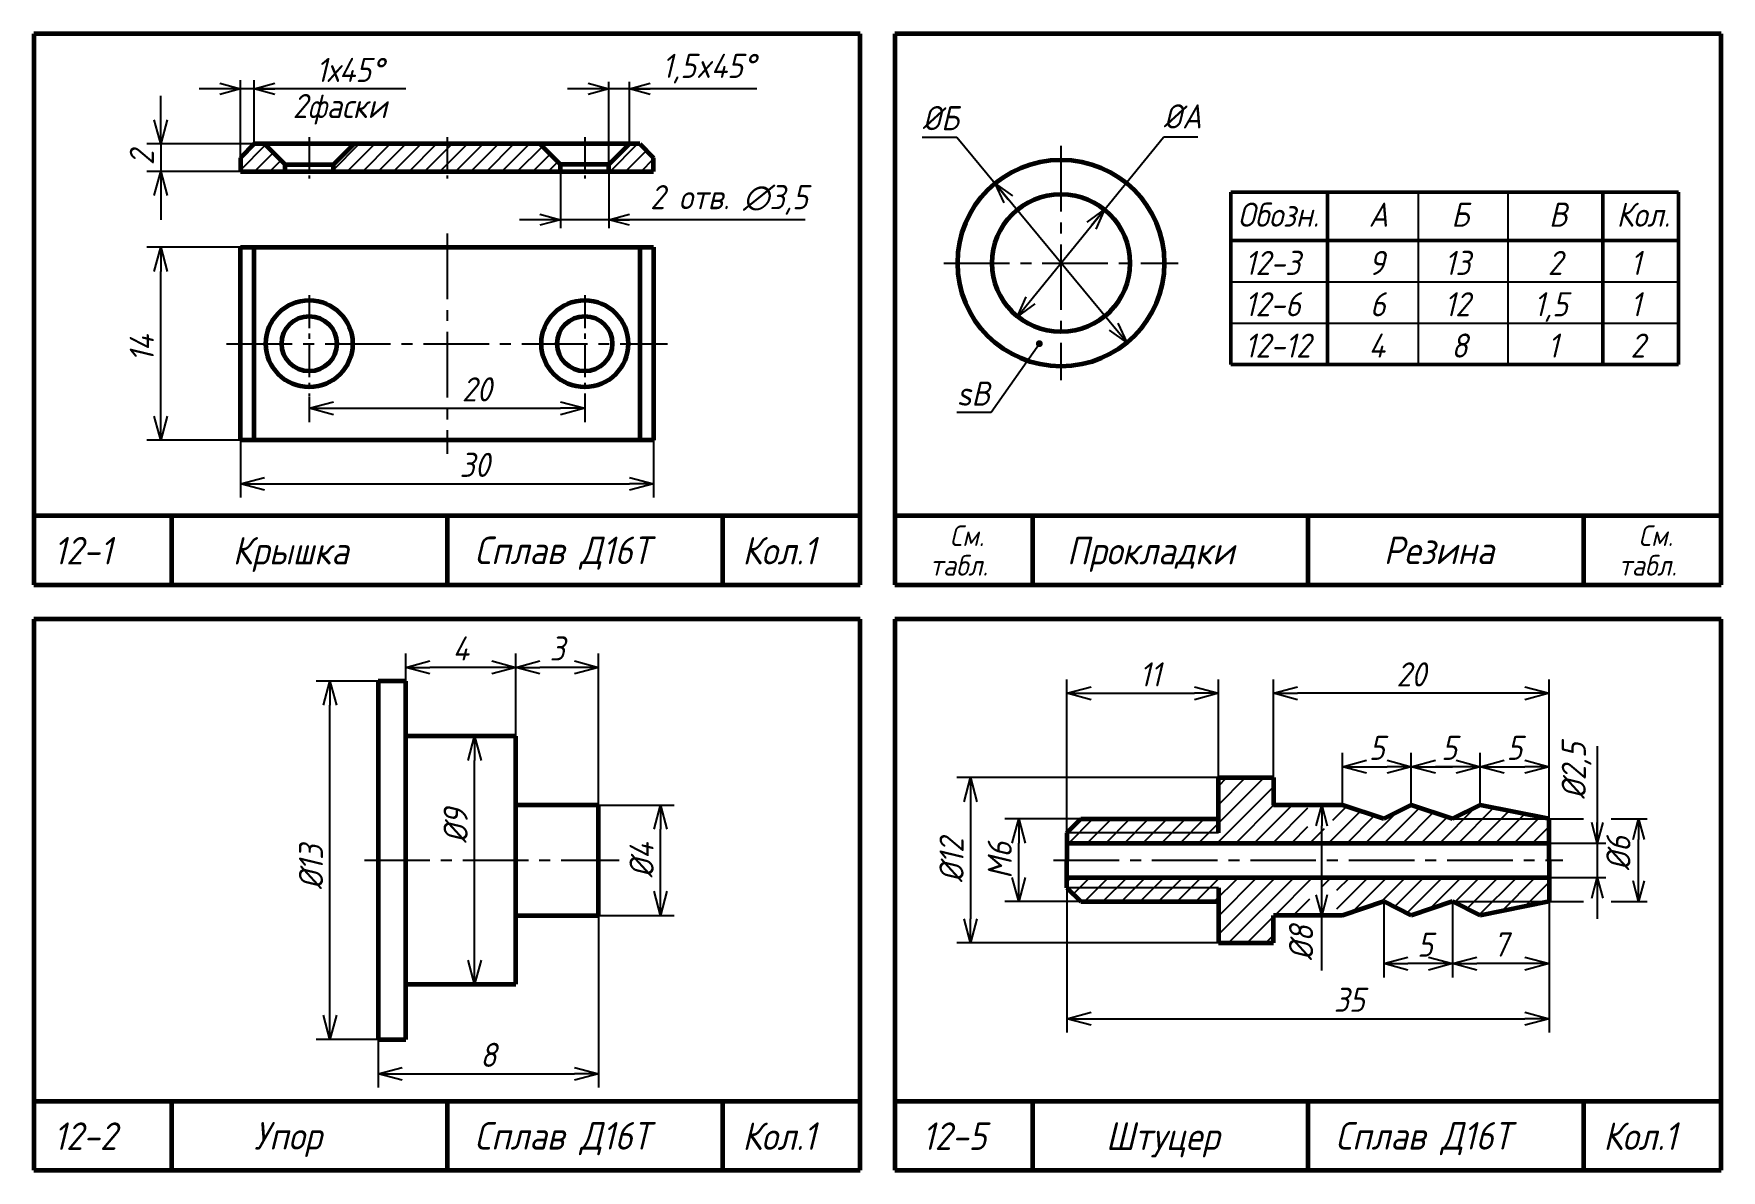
# Model space of a CAD drawing. Header units: millimetres. Extents: x -255 to 513, y 132 to 472.
# Drawn here: x -255 to -10, y 307 to 472 of the extents above; entities that cross this region are included whole.
import ezdxf

# ---------------------------------------------------------------- set-up
doc = ezdxf.new("R2010")
doc.units = ezdxf.units.MM
doc.header["$LTSCALE"] = 0.5
doc.linetypes.add('CENTER2', pattern=[28.575, 19.05, -3.175, 3.175, -3.175])
doc.linetypes.add('осевая2', pattern=[28.575, 19.05, -3.175, 3.175, -3.175])
doc.layers.get('Defpoints').update_dxf_attribs({"color": 5})
doc.styles.get("Standard").update_dxf_attribs({"font": 'isocpeui.ttf', "width": 0.9})
doc.dimstyles.new('Standart 1', dxfattribs={"dimtxt": 3.5, "dimasz": 3.5, "dimexe": 2, "dimexo": 0, "dimgap": 1, "dimtad": 1, "dimtoh": 1, "dimdec": 0, "dimtxsty": 'Standard', "dimblk": 'OPEN30', "dimcen": 2.5, "dimadec": 0, "dimazin": 0, "dimtfac": 1, "dimtdec": 0, "dimtmove": 0, "dimatfit": 3, "dimldrblk": 'DOTSMALL', "dimfxl": 0, "dimarcsym": 0})

# ---------------------------------------------------------------- blocks, each defined once
blk = doc.blocks.new('_Open30')
at = {"color": 0, "linetype": 'ByBlock', "lineweight": -2}
for p, q in [((-1, 0.268), (0, 0)), ((0, 0), (-1, -0.268)), ((0, 0), (-1, 0))]:
    blk.add_line(p, q, dxfattribs=at)
blk = doc.blocks.new('*D71')
at = {"color": 0, "lineweight": -2}
for p, q in [((-215, 419.29), (-215, 415.62)), ((-175, 419.36), (-175, 415.62)), ((-211.5, 417.62), (-178.5, 417.62))]:
    blk.add_line(p, q, dxfattribs=at)
at = {"layer": 'Defpoints', "color": 0}
for p in [(-215, 419.29), (-175, 419.36), (-175, 417.62)]:
    blk.add_point(p, dxfattribs=at)
at = {"color": 0, "lineweight": -2, "xscale": 3.5, "yscale": 3.5, "zscale": 3.5, "rotation": 180}
blk.add_blockref('_Open30', (-215, 417.62), dxfattribs=at)
at = {"color": 0, "lineweight": -2, "xscale": 3.5, "yscale": 3.5, "zscale": 3.5}
blk.add_blockref('_Open30', (-175, 417.62), dxfattribs=at)
at = {"color": 0, "lineweight": -3, "insert": (-190.68, 420.37), "char_height": 3.5, "attachment_point": 5}
blk.add_mtext('20', dxfattribs=at)
blk = doc.blocks.new('_DotSmall')
at = {"color": 0, "linetype": 'ByBlock', "const_width": 0.5}
blk.add_lwpolyline([(-0.0625, 0, 1), (0.0625, 0, 1)], format="xyb", close=True, dxfattribs=at)
blk = doc.blocks.new('*D72')
at = {"color": 0, "lineweight": -2}
for p, q in [((-225, 441), (-238.56, 441)), ((-236.56, 416.5), (-236.56, 437.5)), ((-225, 413), (-238.56, 413))]:
    blk.add_line(p, q, dxfattribs=at)
at = {"layer": 'Defpoints', "color": 0}
for p in [(-236.56, 441), (-225, 441), (-225, 413)]:
    blk.add_point(p, dxfattribs=at)
at = {"color": 0, "lineweight": -2, "xscale": 3.5, "yscale": 3.5, "zscale": 3.5}
for p, rotation in [((-236.56, 441), 90), ((-236.56, 413), 270)]:
    blk.add_blockref('_Open30', p, dxfattribs=dict(at, rotation=rotation))
at = {"color": 0, "lineweight": -3, "insert": (-239.31, 426.32), "char_height": 3.5, "attachment_point": 5, "rotation": 90}
blk.add_mtext('14', dxfattribs=at)
blk = doc.blocks.new('*D73')
at = {"color": 0, "lineweight": -2}
for p, q in [((-236.56, 459.5), (-236.56, 463)), ((-223, 456), (-238.56, 456)), ((-236.56, 456), (-236.56, 452)), ((-225, 452), (-238.56, 452)), ((-236.56, 448.5), (-236.56, 445))]:
    blk.add_line(p, q, dxfattribs=at)
at = {"layer": 'Defpoints', "color": 0}
for p in [(-223, 456), (-236.56, 452), (-225, 452)]:
    blk.add_point(p, dxfattribs=at)
at = {"color": 0, "lineweight": -2, "xscale": 3.5, "yscale": 3.5, "zscale": 3.5}
for p, rotation in [((-236.56, 456), 270), ((-236.56, 452), 90)]:
    blk.add_blockref('_Open30', p, dxfattribs=dict(at, rotation=rotation))
at = {"color": 0, "lineweight": -3, "insert": (-239.31, 454), "char_height": 3.5, "attachment_point": 5, "rotation": 90}
blk.add_mtext('2', dxfattribs=at)
blk = doc.blocks.new('*D74')
at = {"color": 0, "lineweight": -2}
for p, q in [((-225, 413), (-225, 404.66)), ((-165, 413), (-165, 404.66)), ((-221.5, 406.66), (-168.5, 406.66))]:
    blk.add_line(p, q, dxfattribs=at)
at = {"layer": 'Defpoints', "color": 0}
for p in [(-225, 413), (-165, 413), (-165, 406.66)]:
    blk.add_point(p, dxfattribs=at)
at = {"color": 0, "lineweight": -2, "xscale": 3.5, "yscale": 3.5, "zscale": 3.5, "rotation": 180}
blk.add_blockref('_Open30', (-225, 406.66), dxfattribs=at)
at = {"color": 0, "lineweight": -2, "xscale": 3.5, "yscale": 3.5, "zscale": 3.5}
blk.add_blockref('_Open30', (-165, 406.66), dxfattribs=at)
at = {"color": 0, "lineweight": -3, "insert": (-190.99, 409.41), "char_height": 3.5, "attachment_point": 5}
blk.add_mtext('30', dxfattribs=at)
blk = doc.blocks.new('*D75')
at = {"color": 0, "lineweight": -2}
for p, q in [((-59, 346), (-59, 335)), ((-49, 346), (-49, 335)), ((-52.5, 337), (-55.5, 337))]:
    blk.add_line(p, q, dxfattribs=at)
at = {"layer": 'Defpoints', "color": 0}
for p in [(-59, 346), (-49, 346), (-59, 337)]:
    blk.add_point(p, dxfattribs=at)
at = {"color": 0, "lineweight": -2, "xscale": 3.5, "yscale": 3.5, "zscale": 3.5, "rotation": 180}
blk.add_blockref('_Open30', (-59, 337), dxfattribs=at)
at = {"color": 0, "lineweight": -2, "xscale": 3.5, "yscale": 3.5, "zscale": 3.5}
blk.add_blockref('_Open30', (-49, 337), dxfattribs=at)
at = {"color": 0, "lineweight": -3, "insert": (-53, 339.75), "char_height": 3.5, "attachment_point": 5}
blk.add_mtext('5', dxfattribs=at)
blk = doc.blocks.new('*D76')
at = {"color": 0, "lineweight": -2}
for p, q in [((-65, 360), (-65, 367.58)), ((-55, 360), (-55, 367.58)), ((-61.5, 365.58), (-58.5, 365.58))]:
    blk.add_line(p, q, dxfattribs=at)
at = {"layer": 'Defpoints', "color": 0}
for p in [(-55, 365.58), (-65, 360), (-55, 360)]:
    blk.add_point(p, dxfattribs=at)
at = {"color": 0, "lineweight": -2, "xscale": 3.5, "yscale": 3.5, "zscale": 3.5, "rotation": 180}
blk.add_blockref('_Open30', (-65, 365.58), dxfattribs=at)
at = {"color": 0, "lineweight": -2, "xscale": 3.5, "yscale": 3.5, "zscale": 3.5}
blk.add_blockref('_Open30', (-55, 365.58), dxfattribs=at)
at = {"color": 0, "lineweight": -3, "insert": (-60, 368.33), "char_height": 3.5, "attachment_point": 5}
blk.add_mtext('5', dxfattribs=at)
blk = doc.blocks.new('*D77')
at = {"color": 0, "lineweight": -2}
for p, q in [((-45, 360), (-45, 367.58)), ((-35, 358.07), (-35, 367.58)), ((-41.5, 365.58), (-38.5, 365.58))]:
    blk.add_line(p, q, dxfattribs=at)
at = {"layer": 'Defpoints', "color": 0}
for p in [(-35, 365.58), (-45, 360), (-35, 358.07)]:
    blk.add_point(p, dxfattribs=at)
at = {"color": 0, "lineweight": -2, "xscale": 3.5, "yscale": 3.5, "zscale": 3.5, "rotation": 180}
blk.add_blockref('_Open30', (-45, 365.58), dxfattribs=at)
at = {"color": 0, "lineweight": -2, "xscale": 3.5, "yscale": 3.5, "zscale": 3.5}
blk.add_blockref('_Open30', (-35, 365.58), dxfattribs=at)
at = {"color": 0, "lineweight": -3, "insert": (-40.02, 368.33), "char_height": 3.5, "attachment_point": 5}
blk.add_mtext('5', dxfattribs=at)
blk = doc.blocks.new('*D78')
at = {"color": 0, "lineweight": -2}
for p, q in [((-49, 346), (-49, 335)), ((-35, 346), (-35, 335)), ((-38.5, 337), (-45.5, 337))]:
    blk.add_line(p, q, dxfattribs=at)
at = {"layer": 'Defpoints', "color": 0}
for p in [(-49, 346), (-35, 346), (-49, 337)]:
    blk.add_point(p, dxfattribs=at)
at = {"color": 0, "lineweight": -2, "xscale": 3.5, "yscale": 3.5, "zscale": 3.5, "rotation": 180}
blk.add_blockref('_Open30', (-49, 337), dxfattribs=at)
at = {"color": 0, "lineweight": -2, "xscale": 3.5, "yscale": 3.5, "zscale": 3.5}
blk.add_blockref('_Open30', (-35, 337), dxfattribs=at)
at = {"color": 0, "lineweight": -3, "insert": (-42, 339.77), "char_height": 3.5, "attachment_point": 5}
blk.add_mtext('7', dxfattribs=at)
blk = doc.blocks.new('*D79')
at = {"color": 0, "lineweight": -2}
for p, q in [((-55, 360), (-55, 367.58)), ((-45, 360), (-45, 367.58)), ((-48.5, 365.58), (-51.5, 365.58))]:
    blk.add_line(p, q, dxfattribs=at)
at = {"layer": 'Defpoints', "color": 0}
for p in [(-55, 365.58), (-55, 360), (-45, 360)]:
    blk.add_point(p, dxfattribs=at)
at = {"color": 0, "lineweight": -2, "xscale": 3.5, "yscale": 3.5, "zscale": 3.5, "rotation": 180}
blk.add_blockref('_Open30', (-55, 365.58), dxfattribs=at)
at = {"color": 0, "lineweight": -2, "xscale": 3.5, "yscale": 3.5, "zscale": 3.5}
blk.add_blockref('_Open30', (-45, 365.58), dxfattribs=at)
at = {"color": 0, "lineweight": -3, "insert": (-49.5, 368.33), "char_height": 3.5, "attachment_point": 5}
blk.add_mtext('5', dxfattribs=at)
blk = doc.blocks.new('*D80')
at = {"color": 0, "lineweight": -2}
for p, q in [((-75, 364), (-75, 378.24)), ((-35, 367.58), (-35, 378.24)), ((-38.5, 376.24), (-71.5, 376.24))]:
    blk.add_line(p, q, dxfattribs=at)
at = {"layer": 'Defpoints', "color": 0}
for p in [(-75, 376.24), (-35, 367.58), (-75, 364)]:
    blk.add_point(p, dxfattribs=at)
at = {"color": 0, "lineweight": -2, "xscale": 3.5, "yscale": 3.5, "zscale": 3.5, "rotation": 180}
blk.add_blockref('_Open30', (-75, 376.24), dxfattribs=at)
at = {"color": 0, "lineweight": -2, "xscale": 3.5, "yscale": 3.5, "zscale": 3.5}
blk.add_blockref('_Open30', (-35, 376.24), dxfattribs=at)
at = {"color": 0, "lineweight": -3, "insert": (-55, 378.99), "char_height": 3.5, "attachment_point": 5}
blk.add_mtext('20', dxfattribs=at)
blk = doc.blocks.new('*D81')
at = {"color": 0, "lineweight": -2}
for p, q in [((-83, 364), (-121, 364)), ((-119, 360.5), (-119, 343.5)), ((-83, 340), (-121, 340))]:
    blk.add_line(p, q, dxfattribs=at)
at = {"layer": 'Defpoints', "color": 0}
for p in [(-83, 364), (-119, 340), (-83, 340)]:
    blk.add_point(p, dxfattribs=at)
at = {"color": 0, "lineweight": -2, "xscale": 3.5, "yscale": 3.5, "zscale": 3.5}
for p, rotation in [((-119, 364), 90), ((-119, 340), 270)]:
    blk.add_blockref('_Open30', p, dxfattribs=dict(at, rotation=rotation))
at = {"color": 0, "lineweight": -3, "insert": (-121.75, 352), "char_height": 3.5, "attachment_point": 5, "rotation": 90}
blk.add_mtext('%%c12', dxfattribs=at)
blk = doc.blocks.new('*D82')
at = {"color": 0, "lineweight": -2}
for p, q in [((-105, 348), (-105, 327)), ((-35, 336), (-35, 327)), ((-101.5, 329), (-38.5, 329))]:
    blk.add_line(p, q, dxfattribs=at)
at = {"layer": 'Defpoints', "color": 0}
for p in [(-105, 348), (-35, 336), (-35, 329)]:
    blk.add_point(p, dxfattribs=at)
at = {"color": 0, "lineweight": -2, "xscale": 3.5, "yscale": 3.5, "zscale": 3.5, "rotation": 180}
blk.add_blockref('_Open30', (-105, 329), dxfattribs=at)
at = {"color": 0, "lineweight": -2, "xscale": 3.5, "yscale": 3.5, "zscale": 3.5}
blk.add_blockref('_Open30', (-35, 329), dxfattribs=at)
at = {"color": 0, "lineweight": -3, "insert": (-64, 331.75), "char_height": 3.5, "attachment_point": 5}
blk.add_mtext('35', dxfattribs=at)
blk = doc.blocks.new('*D83')
at = {"color": 0, "lineweight": -2}
for p, q in [((-105, 356), (-105, 378.24)), ((-83, 364), (-83, 378.24)), ((-101.5, 376.24), (-86.5, 376.24))]:
    blk.add_line(p, q, dxfattribs=at)
at = {"layer": 'Defpoints', "color": 0}
for p in [(-83, 376.24), (-83, 364), (-105, 356)]:
    blk.add_point(p, dxfattribs=at)
at = {"color": 0, "lineweight": -2, "xscale": 3.5, "yscale": 3.5, "zscale": 3.5, "rotation": 180}
blk.add_blockref('_Open30', (-105, 376.24), dxfattribs=at)
at = {"color": 0, "lineweight": -2, "xscale": 3.5, "yscale": 3.5, "zscale": 3.5}
blk.add_blockref('_Open30', (-83, 376.24), dxfattribs=at)
at = {"color": 0, "lineweight": -3, "insert": (-92.89, 378.99), "char_height": 3.5, "attachment_point": 5}
blk.add_mtext('11', dxfattribs=at)
blk = doc.blocks.new('*D84')
at = {"color": 0, "lineweight": -2}
for p, q in [((-103, 358), (-114, 358)), ((-112, 349.5), (-112, 354.5)), ((-103, 346), (-114, 346))]:
    blk.add_line(p, q, dxfattribs=at)
at = {"layer": 'Defpoints', "color": 0}
for p in [(-112, 358), (-103, 358), (-103, 346)]:
    blk.add_point(p, dxfattribs=at)
at = {"color": 0, "lineweight": -2, "xscale": 3.5, "yscale": 3.5, "zscale": 3.5}
for p, rotation in [((-112, 358), 90), ((-112, 346), 270)]:
    blk.add_blockref('_Open30', p, dxfattribs=dict(at, rotation=rotation))
at = {"color": 0, "lineweight": -3, "insert": (-114.75, 352), "char_height": 3.5, "attachment_point": 5, "rotation": 90}
blk.add_mtext('M6', dxfattribs=at)
blk = doc.blocks.new('*D85')
at = {"color": 0, "lineweight": -2}
for p, q in [((-205, 378), (-214, 378)), ((-212, 329.5), (-212, 374.5)), ((-205, 326), (-214, 326))]:
    blk.add_line(p, q, dxfattribs=at)
at = {"layer": 'Defpoints', "color": 0}
for p in [(-212, 378), (-205, 378), (-205, 326)]:
    blk.add_point(p, dxfattribs=at)
at = {"color": 0, "lineweight": -2, "xscale": 3.5, "yscale": 3.5, "zscale": 3.5}
for p, rotation in [((-212, 378), 90), ((-212, 326), 270)]:
    blk.add_blockref('_Open30', p, dxfattribs=dict(at, rotation=rotation))
at = {"color": 0, "lineweight": -3, "insert": (-214.75, 351), "char_height": 3.5, "attachment_point": 5, "rotation": 90}
blk.add_mtext('%%C13', dxfattribs=at)
blk = doc.blocks.new('*D86')
at = {"color": 0, "lineweight": -2}
for p, q in [((-185, 370), (-193, 370)), ((-191, 337.5), (-191, 366.5)), ((-185, 334), (-193, 334))]:
    blk.add_line(p, q, dxfattribs=at)
at = {"layer": 'Defpoints', "color": 0}
for p in [(-191, 370), (-185, 370), (-185, 334)]:
    blk.add_point(p, dxfattribs=at)
at = {"color": 0, "lineweight": -2, "xscale": 3.5, "yscale": 3.5, "zscale": 3.5}
for p, rotation in [((-191, 370), 90), ((-191, 334), 270)]:
    blk.add_blockref('_Open30', p, dxfattribs=dict(at, rotation=rotation))
at = {"color": 0, "lineweight": -3, "insert": (-193.75, 357), "char_height": 3.5, "attachment_point": 5, "rotation": 90}
blk.add_mtext('%%c9', dxfattribs=at)
blk = doc.blocks.new('*D87')
at = {"color": 0, "lineweight": -2}
for p, q in [((-173, 360), (-162, 360)), ((-164, 347.5), (-164, 356.5)), ((-173, 344), (-162, 344))]:
    blk.add_line(p, q, dxfattribs=at)
at = {"layer": 'Defpoints', "color": 0}
for p in [(-173, 360), (-164, 360), (-173, 344)]:
    blk.add_point(p, dxfattribs=at)
at = {"color": 0, "lineweight": -2, "xscale": 3.5, "yscale": 3.5, "zscale": 3.5}
for p, rotation in [((-164, 360), 90), ((-164, 344), 270)]:
    blk.add_blockref('_Open30', p, dxfattribs=dict(at, rotation=rotation))
at = {"color": 0, "lineweight": -3, "insert": (-166.75, 352), "char_height": 3.5, "attachment_point": 5, "rotation": 90}
blk.add_mtext('%%c4', dxfattribs=at)
blk = doc.blocks.new('*D88')
at = {"color": 0, "lineweight": -2}
for p, q in [((-173, 344), (-173, 319)), ((-205, 326), (-205, 319)), ((-201.5, 321), (-176.5, 321))]:
    blk.add_line(p, q, dxfattribs=at)
at = {"layer": 'Defpoints', "color": 0}
for p in [(-173, 344), (-205, 326), (-173, 321)]:
    blk.add_point(p, dxfattribs=at)
at = {"color": 0, "lineweight": -2, "xscale": 3.5, "yscale": 3.5, "zscale": 3.5, "rotation": 180}
blk.add_blockref('_Open30', (-205, 321), dxfattribs=at)
at = {"color": 0, "lineweight": -2, "xscale": 3.5, "yscale": 3.5, "zscale": 3.5}
blk.add_blockref('_Open30', (-173, 321), dxfattribs=at)
at = {"color": 0, "lineweight": -3, "insert": (-189, 323.75), "char_height": 3.5, "attachment_point": 5}
blk.add_mtext('8', dxfattribs=at)
blk = doc.blocks.new('*D89')
at = {"color": 0, "lineweight": -2}
for p, q in [((-185, 370), (-185, 382)), ((-176.5, 380), (-181.5, 380)), ((-173, 360), (-173, 382))]:
    blk.add_line(p, q, dxfattribs=at)
at = {"layer": 'Defpoints', "color": 0}
for p in [(-185, 380), (-185, 370), (-173, 360)]:
    blk.add_point(p, dxfattribs=at)
at = {"color": 0, "lineweight": -2, "xscale": 3.5, "yscale": 3.5, "zscale": 3.5, "rotation": 180}
blk.add_blockref('_Open30', (-185, 380), dxfattribs=at)
at = {"color": 0, "lineweight": -2, "xscale": 3.5, "yscale": 3.5, "zscale": 3.5}
blk.add_blockref('_Open30', (-173, 380), dxfattribs=at)
at = {"color": 0, "lineweight": -3, "insert": (-179, 382.75), "char_height": 3.5, "attachment_point": 5}
blk.add_mtext('3', dxfattribs=at)
blk = doc.blocks.new('*D90')
at = {"color": 0, "lineweight": -2}
for p, q in [((-201, 378), (-201, 382)), ((-188.5, 380), (-197.5, 380)), ((-185, 370), (-185, 382))]:
    blk.add_line(p, q, dxfattribs=at)
at = {"layer": 'Defpoints', "color": 0}
for p in [(-201, 380), (-201, 378), (-185, 370)]:
    blk.add_point(p, dxfattribs=at)
at = {"color": 0, "lineweight": -2, "xscale": 3.5, "yscale": 3.5, "zscale": 3.5, "rotation": 180}
blk.add_blockref('_Open30', (-201, 380), dxfattribs=at)
at = {"color": 0, "lineweight": -2, "xscale": 3.5, "yscale": 3.5, "zscale": 3.5}
blk.add_blockref('_Open30', (-185, 380), dxfattribs=at)
at = {"color": 0, "lineweight": -3, "insert": (-193, 382.75), "char_height": 3.5, "attachment_point": 5}
blk.add_mtext('4', dxfattribs=at)

msp = doc.modelspace()

# ---------------------------------------------------------------- hatches: boundary and pattern name
at = {"lineweight": -3}
h = msp.add_hatch(dxfattribs=at)
h.set_pattern_fill('ANSI31', scale=0.5, style=0)
h.set_pattern_definition([(45, (-285, 372), (-1.122532, 1.122532), [])])
h.paths.add_polyline_path([(-221.5, 456), (-223, 456), (-225, 454), (-225, 452), (-218.5, 452), (-218.5, 453)])
h.paths.add_polyline_path([(-195, 452), (-195, 456), (-208.5, 456), (-211.5, 453), (-211.5, 452)])
h.paths.add_polyline_path([(-178.5, 452), (-178.5, 453), (-181.5, 456), (-195, 456), (-195, 452)])
h.paths.add_polyline_path([(-165, 452), (-165, 454), (-167, 456), (-168.5, 456), (-171.5, 453), (-171.5, 452)])
h = msp.add_hatch(dxfattribs=at)
h.set_pattern_fill('ANSI31', color=256, scale=0.6, style=0)
h.set_pattern_definition([(45, (23, 3e-07), (-1.347038, 1.347038), [])])
h.paths.add_polyline_path([(-45, 360), (-49, 358), (-35, 358)], flags=17)
h.paths.add_polyline_path([(-35, 346), (-49, 346), (-45, 344)])
h.paths.add_polyline_path([(-83, 358), (-103, 358), (-105, 356), (-83, 356)])
h.paths.add_polyline_path([(-83, 348), (-105, 348), (-103, 346), (-83, 346)], flags=17)
h.paths.add_polyline_path([(-65.79, 348.2), (-65.79, 344), (-65, 344), (-59, 346), (-55, 344), (-49, 346), (-35, 346), (-35, 349.5), (-68, 349.5), (-68, 348.2)])
h.paths.add_polyline_path([(-69.56, 348.2), (-68, 348.2), (-68, 349.5), (-105, 349.5), (-105, 348), (-83, 348), (-83, 340), (-75, 340), (-75, 344), (-70, 344)])
h.paths.add_polyline_path([(-70, 356.63), (-70, 360), (-75, 360), (-75, 364), (-83, 364), (-83, 356), (-105, 356), (-105, 354.5), (-68, 354.5), (-68, 356.63)])
h.paths.add_polyline_path([(-66.39, 360), (-66.39, 356.63), (-68, 356.63), (-68, 354.5), (-35, 354.5), (-35, 358), (-49, 358), (-55, 360), (-59, 358), (-65, 360)])

# ---------------------------------------------------------------- linework, layer by layer
at = {"color": 7, "lineweight": 60}
for p, q in [((-135, 472), (-255, 472)), ((-255, 472), (-255, 392)), ((-135, 392), (-135, 472)), ((-10, 472), (-130, 472)), ((-130, 472), (-130, 392)), ((-10, 392), (-10, 472)), ((-218.5, 453), (-221.5, 456)), ((-211.5, 453), (-208.5, 456)), ((-178.5, 453), (-181.5, 456)), ((-171.5, 453), (-168.5, 456)), ((-218.5, 453), (-211.5, 453)), ((-218.5, 452), (-218.5, 453)), ((-211.5, 452), (-211.5, 453)), ((-178.5, 452), (-178.5, 453)), ((-171.5, 453), (-178.5, 453)), ((-171.5, 452), (-171.5, 453)), ((-135, 402), (-255, 402)), ((-235, 402), (-235, 392)), ((-195, 402), (-195, 392)), ((-155, 402), (-155, 392)), ((-10, 402), (-130, 402)), ((-110, 402), (-110, 392)), ((-70, 402), (-70, 392)), ((-30, 402), (-30, 392)), ((-255, 392), (-135, 392)), ((-130, 392), (-10, 392)), ((-135, 387), (-255, 387)), ((-255, 387), (-255, 307)), ((-135, 307), (-135, 387)), ((-10, 387), (-130, 387)), ((-130, 387), (-130, 307)), ((-10, 307), (-10, 387)), ((-205, 378), (-205, 326)), ((-201, 378), (-205, 378)), ((-201, 326), (-201, 378)), ((-185, 370), (-201, 370)), ((-185, 334), (-185, 370)), ((-83, 364), (-75, 364)), ((-83, 356), (-83, 364)), ((-75, 364), (-75, 360)), ((-173, 360), (-185, 360)), ((-173, 344), (-173, 360)), ((-105, 356), (-103, 358)), ((-103, 358), (-83, 358)), ((-65, 360), (-75, 360)), ((-59, 358), (-65, 360)), ((-55, 360), (-59, 358)), ((-49, 358), (-55, 360)), ((-45, 360), (-49, 358)), ((-35, 358), (-45, 360)), ((-35, 352), (-35, 358)), ((-105, 356), (-105, 352)), ((-105, 354.5), (-35, 354.5)), ((-105, 348), (-105, 352)), ((-35, 352), (-35, 346)), ((-105, 349.5), (-35, 349.5)), ((-105, 348), (-103, 346)), ((-83, 348), (-83, 340)), ((-103, 346), (-83, 346)), ((-59, 346), (-65, 344)), ((-55, 344), (-59, 346)), ((-49, 346), (-55, 344)), ((-45, 344), (-49, 346)), ((-35, 346), (-45, 344)), ((-185, 344), (-173, 344)), ((-65, 344), (-75, 344)), ((-75, 340), (-75, 344)), ((-83, 340), (-75, 340)), ((-201, 334), (-185, 334)), ((-205, 326), (-201, 326)), ((-135, 317), (-255, 317)), ((-235, 317), (-235, 307)), ((-195, 317), (-195, 307)), ((-155, 317), (-155, 307)), ((-10, 317), (-130, 317)), ((-110, 317), (-110, 307)), ((-70, 317), (-70, 307)), ((-30, 317), (-30, 307)), ((-255, 307), (-135, 307)), ((-130, 307), (-10, 307))]:
    msp.add_line(p, q, dxfattribs=at)
at = {"color": 7, "lineweight": -3}
for p, q in [((-201, 464), (-231, 464)), ((-225, 454), (-225, 465.25)), ((-223, 456), (-223, 465.25)), ((-150, 464), (-177.5, 464)), ((-171.5, 453), (-171.5, 465)), ((-168.5, 456), (-168.5, 465)), ((-126, 457), (-121, 457)), ((-121, 457), (-115.42, 450.26)), ((-112.16, 430.95), (-91, 457)), ((-86, 457), (-91, 457)), ((-178.5, 452), (-178.5, 443.75)), ((-171.5, 452), (-171.5, 443.75)), ((-96.29, 427.16), (-115.42, 450.26)), ((-143, 445), (-184.5, 445)), ((-81.19, 435.98), (-16.19, 435.98)), ((-81.19, 429.98), (-16.19, 429.98)), ((-109, 427), (-116, 417)), ((-116, 417), (-121, 417)), ((-28, 368.55), (-28, 343.5)), ((-49, 358), (-30, 358)), ((-26, 358), (-20.75, 358)), ((-83, 356), (-105, 356)), ((-68, 347), (-68, 357)), ((-35, 354.5), (-26.75, 354.5)), ((-22, 349), (-22, 355)), ((-83, 348), (-105, 348)), ((-35, 349.5), (-26.75, 349.5)), ((-49, 346), (-30, 346)), ((-26, 346), (-20.75, 346)), ((-68, 336), (-68, 344))]:
    msp.add_line(p, q, dxfattribs=at)
at = {"color": 7, "lineweight": 60, "ltscale": 10}
for p, q in [((-223, 456), (-225, 454)), ((-167, 456), (-223, 456)), ((-167, 456), (-165, 454)), ((-225, 454), (-225, 452)), ((-165, 452), (-165, 454)), ((-225, 452), (-165, 452)), ((-225, 441), (-165, 441)), ((-225, 413), (-225, 441)), ((-223, 413), (-223, 441)), ((-167, 441), (-167, 413)), ((-165, 441), (-165, 413)), ((-165, 413), (-225, 413))]:
    msp.add_line(p, q, dxfattribs=at)
at = {"color": 7, "linetype": 'CENTER2', "lineweight": -3, "ltscale": 0.5}
for p, q in [((-215, 457), (-215, 451)), ((-195, 457), (-195, 451)), ((-175, 457), (-175, 451)), ((-215, 434.04), (-215, 419.36)), ((-175, 434.04), (-175, 419.36))]:
    msp.add_line(p, q, dxfattribs=at)
at = {"color": 7, "linetype": 'осевая2', "lineweight": -3}
for p, q in [((-105.86, 455.71), (-105.86, 421.71)), ((-195, 443), (-195, 411)), ((-122.86, 438.71), (-88.86, 438.71)), ((-227, 427), (-163, 427)), ((-207, 352), (-170, 352)), ((-106.94, 352), (-33, 352))]:
    msp.add_line(p, q, dxfattribs=at)
at = {"color": 7, "lineweight": 50}
for p, q in [((-81.19, 448.98), (-16.19, 448.98)), ((-81.19, 423.98), (-81.19, 448.98)), ((-67.19, 448.98), (-67.19, 423.98)), ((-27.19, 448.98), (-27.19, 423.98)), ((-16.19, 448.98), (-16.19, 423.98)), ((-81.19, 441.98), (-16.19, 441.98)), ((-81.19, 423.98), (-16.19, 423.98))]:
    msp.add_line(p, q, dxfattribs=at)
at = {"color": 7}
for p, q in [((-54, 448.98), (-54, 423.98)), ((-41, 448.98), (-41, 423.98))]:
    msp.add_line(p, q, dxfattribs=at)
at = {"color": 7, "lineweight": -3, "ltscale": 10}
for p, q in [((-55, 360), (-55, 367.58)), ((-35, 358), (-35, 367.58)), ((-52, 365.58), (-49, 365.58)), ((-59, 346), (-59, 336)), ((-49, 346), (-49, 336))]:
    msp.add_line(p, q, dxfattribs=at)
at = {"color": 7, "lineweight": -3, "const_width": 0.5}
msp.add_lwpolyline([(-109.25, 427, 1), (-108.75, 427, 1)], format="xyb", close=True, dxfattribs=at)
at = {"color": 7, "lineweight": 60}
for radius in [15, 10]:
    msp.add_circle((-105.86, 438.71), radius, dxfattribs=at)
at = {"color": 7, "lineweight": 60, "ltscale": 10}
for centre, radius in [((-215, 427), 6.3), ((-175, 427), 6.3), ((-215, 427), 4), ((-175, 427), 4)]:
    msp.add_circle(centre, radius, dxfattribs=at)

# ---------------------------------------------------------------- block references
at = {"color": 7, "lineweight": -3, "xscale": 3, "yscale": 3, "zscale": 3}
for p in [(-225, 464), (-171.5, 464), (-178.5, 445)]:
    msp.add_blockref('_Open30', p, dxfattribs=at)
at = {"color": 7, "lineweight": -3, "yscale": 3, "zscale": 3}
for p, xscale, rotation in [((-223, 464), 3, 180), ((-168.5, 464), 3, 180), ((-115.42, 450.26), 3.000000000000056, 129.6208485460953), ((-99.55, 446.47), 2.999999999999972, 50.91276242209531), ((-171.5, 445), 3, 180), ((-112.16, 430.95), 2.999999999999972, 230.9127624220953), ((-96.29, 427.16), 3.000000000000056, 309.6208485460953), ((-68, 360), 3, 90), ((-22, 358), 3, 90), ((-28, 354.5), 3, 270), ((-28, 349.5), 3, 90), ((-22, 346), 3, 270), ((-68, 344), 3, 270)]:
    msp.add_blockref('_Open30', p, dxfattribs=dict(at, xscale=xscale, rotation=rotation))

# ---------------------------------------------------------------- texts
at = {"color": 7, "lineweight": -3, "ltscale": 10, "width": 0.9}
for s, p in [('1х45%%d', (-214, 465)), ('2фаски', (-217.41, 459.76))]:
    msp.add_text(s, height=3.5, dxfattribs=at).set_placement(p)
at = {"color": 7, "lineweight": -3, "width": 0.9}
for s, p in [('%%cБ', (-126, 458)), ('%%cA', (-91, 458.25)), ('2 отв. ∅3,5', (-165.51, 446.53)), ('sВ', (-121, 418))]:
    msp.add_text(s, height=3.5, dxfattribs=at).set_placement(p)
at = {"color": 7, "width": 0.9}
for s, height, p in [('Обозн.', 3.5, (-80.19, 443.98)), ('А', 3.5, (-61.19, 443.98)), ('Б', 3.5, (-49.19, 443.98)), ('В', 3.5, (-35, 443.98)), ('Кол.', 3.5, (-25.19, 443.98)), ('12-3', 3.5, (-79.19, 436.98)), ('9', 3.5, (-61.19, 436.98)), ('13', 3.5, (-50.19, 436.98)), ('2', 3.5, (-35.19, 436.98)), ('1', 3.5, (-23.19, 436.98)), ('12-6', 3.5, (-79.19, 430.98)), ('6', 3.5, (-61, 430.98)), ('12', 3.5, (-50.19, 430.98)), ('1,5', 3.5, (-37.19, 430.98)), ('1', 3.5, (-23.19, 430.98)), ('12-12', 3.5, (-79.19, 424.98)), ('4', 3.5, (-61.19, 424.98)), ('8', 3.5, (-49.19, 424.98)), ('1', 3.5, (-35.19, 424.98)), ('2', 3.5, (-23.19, 424.98)), ('См.', 3, (-122, 397.63)), ('См.', 3, (-22, 397.63)), ('12-1', 4, (-252.11, 394.95)), ('Крышка', 4, (-226.11, 394.95)), ('Сплав Д16Т', 4, (-191, 395)), ('Кол.1', 4, (-152.11, 394.95)), ('Прокладки', 4, (-105, 394.95)), ('Резина', 4, (-59, 395)), ('табл.', 3, (-124.89, 393.33)), ('табл.', 3, (-24.89, 393.33)), ('12-2', 4, (-252.11, 309.95)), ('Упор', 4, (-223, 310)), ('Сплав Д16Т', 4, (-191, 310)), ('Кол.1', 4, (-152.11, 309.95)), ('12-5', 4, (-126, 309.95)), ('Штуцер', 4, (-99.33, 309.95)), ('Сплав Д16Т', 4, (-66, 310)), ('Кол.1', 4, (-27.11, 309.95))]:
    msp.add_text(s, height=height, dxfattribs=at).set_placement(p)
at = {"color": 7, "lineweight": -3, "insert": (-157, 466.93), "char_height": 3.5, "attachment_point": 5}
msp.add_mtext('1,5x45%%d', dxfattribs=at)
at = {"color": 7, "lineweight": -3, "char_height": 3.5, "attachment_point": 5, "rotation": 90}
for s, insert in [('%%c2,5', (-31, 365)), ('%%c6', (-24.93, 353)), ('%%c8', (-71, 340))]:
    msp.add_mtext(s, dxfattribs=dict(at, insert=insert))

# ---------------------------------------------------------------- dimensions: what is measured, and where the dimension line sits
at = {"color": 7, "lineweight": -3, "ltscale": 10}
for base, p1, p2, text, picture, middle in [((-236.56, 452), (-223, 456), (-225, 452), '2', '*D73', (-236.56, 454)), ((-236.56, 441), (-225, 413), (-225, 441), '14', '*D72', (-236.56, 426.32)), ((-112, 358), (-103, 346), (-103, 358), 'M6', '*D84', (-112, 352))]:
    dim = msp.add_linear_dim(base=base, p1=p1, p2=p2, angle=90, text=text, dimstyle='Standart 1', dxfattribs=at)
    dim.commit()
    dim.dimension.update_dxf_attribs({"geometry": picture, "text_midpoint": middle, "dimtype": 160})
for base, p1, p2, text, picture, middle in [((-175, 417.62), (-215, 419.29), (-175, 419.36), '20', '*D71', (-190.68, 417.62)), ((-165, 406.66), (-225, 413), (-165, 413), '30', '*D74', (-190.99, 406.66)), ((-83, 376.24), (-105, 356), (-83, 364), '11', '*D83', (-92.89, 376.24)), ((-75, 376.24), (-35, 367.58), (-75, 364), '20', '*D80', (-55, 376.24)), ((-55, 365.58), (-45, 360), (-55, 360), '5', '*D79', (-49.5, 365.58)), ((-35, 329), (-105, 348), (-35, 336), '35', '*D82', (-64, 329)), ((-49, 337), (-35, 346), (-49, 346), '7', '*D78', (-42, 337))]:
    dim = msp.add_linear_dim(base=base, p1=p1, p2=p2, text=text, dimstyle='Standart 1', dxfattribs=at)
    dim.commit()
    dim.dimension.update_dxf_attribs({"geometry": picture, "text_midpoint": middle, "dimtype": 160})
at = {"color": 7, "lineweight": -3}
for base, p1, p2, text, picture, middle in [((-201, 380), (-185, 370), (-201, 378), '4', '*D90', (-193, 380)), ((-185, 380), (-173, 360), (-185, 370), '3', '*D89', (-179, 380)), ((-55, 365.58), (-65, 360), (-55, 360), '5', '*D76', (-60, 365.58)), ((-35, 365.58), (-45, 360), (-35, 358.07), '5', '*D77', (-40.02, 365.58)), ((-59, 337), (-49, 346), (-59, 346), '5', '*D75', (-53, 337)), ((-173, 321), (-205, 326), (-173, 344), '8', '*D88', (-189, 321))]:
    dim = msp.add_linear_dim(base=base, p1=p1, p2=p2, text=text, dimstyle='Standart 1', dxfattribs=at)
    dim.commit()
    dim.dimension.update_dxf_attribs({"geometry": picture, "text_midpoint": middle, "dimtype": 160})
for base, p1, p2, text, picture, middle in [((-212, 378), (-205, 326), (-205, 378), '%%C13', '*D85', (-212, 351)), ((-191, 370), (-185, 334), (-185, 370), '%%c9', '*D86', (-191, 357)), ((-119, 340), (-83, 364), (-83, 340), '%%c12', '*D81', (-119, 352)), ((-164, 360), (-173, 344), (-173, 360), '%%c4', '*D87', (-164, 352))]:
    dim = msp.add_linear_dim(base=base, p1=p1, p2=p2, angle=90, text=text, dimstyle='Standart 1', dxfattribs=at)
    dim.commit()
    dim.dimension.update_dxf_attribs({"geometry": picture, "text_midpoint": middle, "dimtype": 160})

doc.saveas('drawing.dxf')
